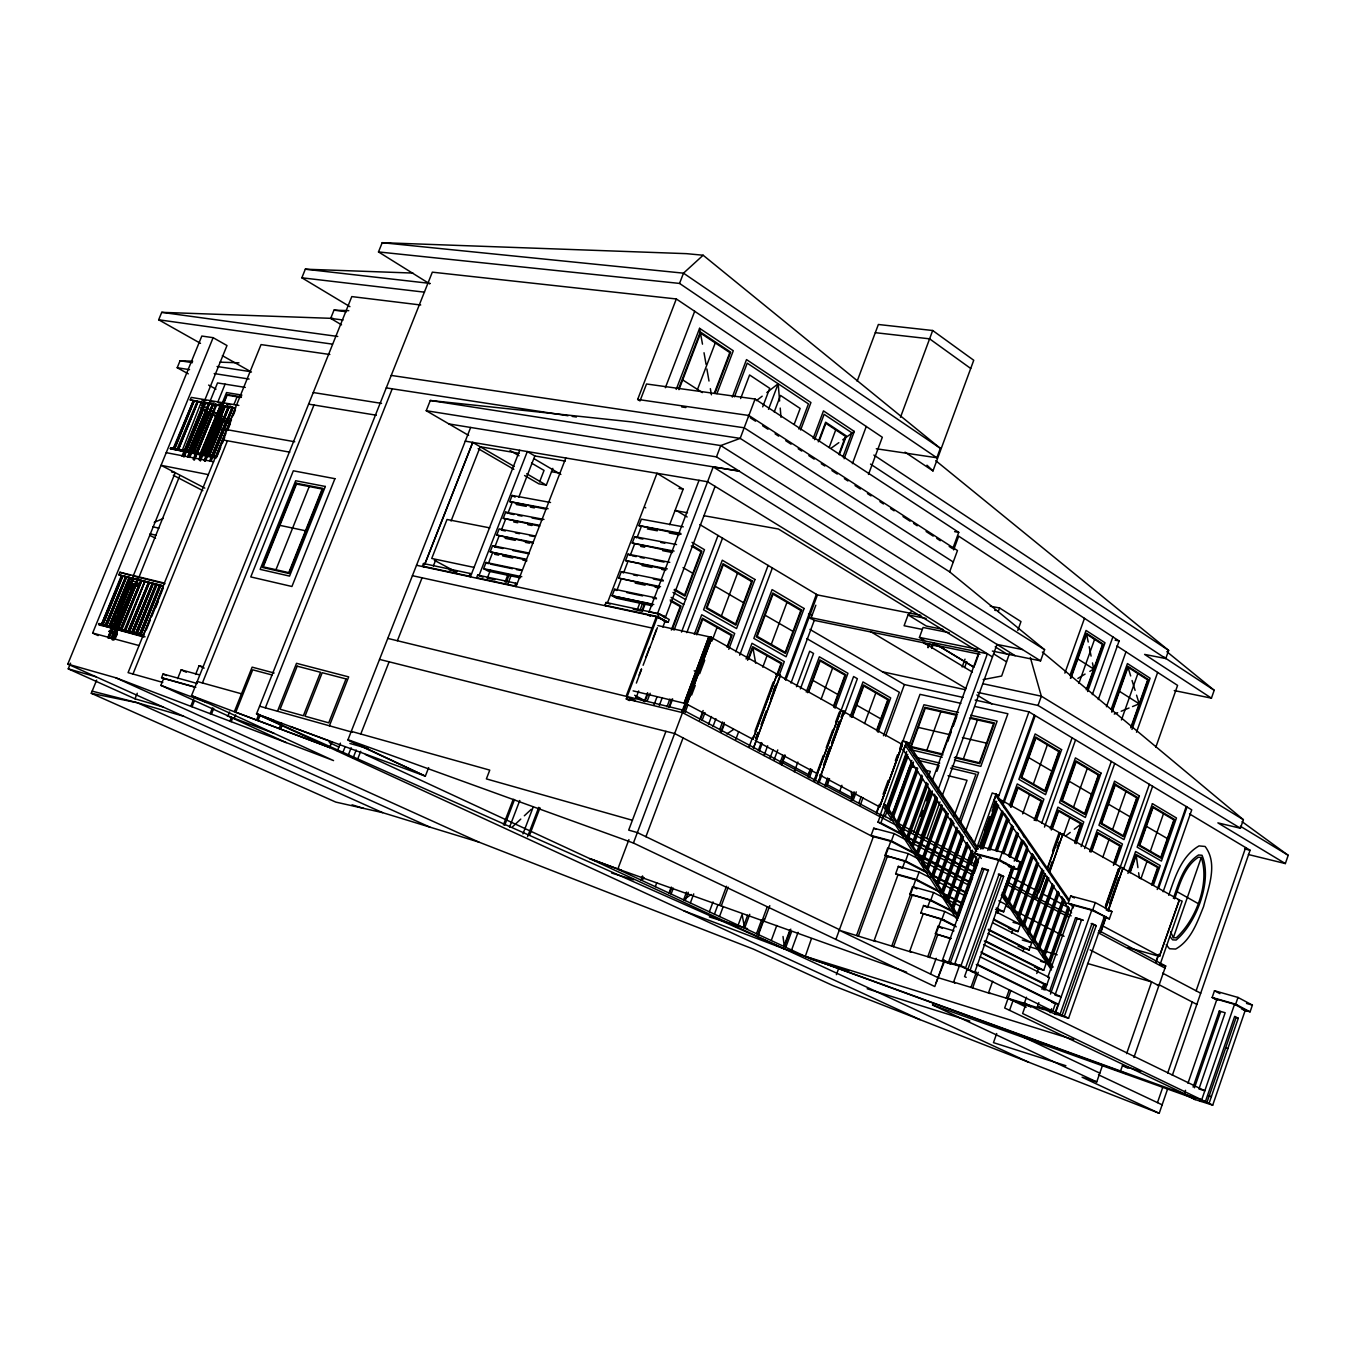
<?xml version="1.0" encoding="UTF-8"?>
<svg xmlns="http://www.w3.org/2000/svg" width="1356" height="1356" viewBox="0 0 1356 1356"><rect width="100%" height="100%" fill="white"/><g stroke="black" fill="none" stroke-linecap="round" stroke-linejoin="round"><path stroke-width="1.5" d="M1170.499 931.708L1173.381 937.64L1176.262 937.81C1195.975 919.809 1210.027 883.163 1201.263 857.467L1198.416 857.212C1184.619 866.298 1179.771 883.976 1174.618 898.842M1168.719 895.299C1174.957 877.281 1181.5 855.924 1199.043 845.907L1205.094 846.466C1218.332 863.687 1208.382 887.841 1203.569 906.622C1197.246 922.148 1191.11 940.403 1175.635 949.064L1169.516 948.742L1166.211 944.725M1173.381 898.367C1178.771 882.824 1183.924 864.28 1198.534 854.975L1202.026 855.28C1212.688 880.349 1196.501 922.961 1176.144 940.047L1172.618 939.844L1170.075 936.742M1241.435 1008.915L1245.333 1010.05L1212.722 1105.14L1195.195 1099.597L1189.907 1096.326M1237.994 997.44L1252.385 1005.118L1250.079 1011.847L1235.672 1004.203L1237.994 997.44L1214.484 990.744L1212.162 997.474L1217.603 1000.321M1248.351 854.517L1285.352 863.569L1288.2 855.297L1242.062 821.651M1209.06 1103.377L1203.196 1100.919L1205.399 1101.614L1234.672 1016.356L1238.282 1018.254L1209.06 1103.377L1212.722 1105.14M1206.857 1102.682L1236.062 1017.61L1238.282 1018.254M1157.465 1102.614L1162.923 1086.834M1167.702 1073.037L1192.263 1002.016M1196.128 990.812L1245.656 847.585M181.958 456.226L226.994 345.543L213.129 337.678L201.824 336.051L67.8 664.101L115.785 677.78L478.905 842.11L753.444 949.132L832.499 985.388L1159.21 1113.31L1167.584 1089.071M1172.347 1075.291L1250.096 850.246L1189.551 813.939M1195.195 1099.597L1184.161 1094.292L1185.534 1090.326M1187.958 1083.274L1216.908 999.27M1193.094 1087.105L1219.281 1011.051L1225.163 1012.746L1198.941 1088.936L1204.823 1090.783L1024.441 1003.05M1194.483 1087.783L1220.637 1011.762L1219.281 1011.051M1173.381 937.64L1201.263 857.467M1133.921 1057.443L1165.702 966.031L1098.953 930.623M1285.352 863.569L1217.874 822.872L1240.418 828.245L1243.367 819.685L1042.357 652.016M1157.227 889.502L1186.229 806.532M1158.719 887.977L1187.008 807.006M1159.21 1113.31L1082.088 1077.223L1096.733 1081.918L1102.598 1065.155M1163.126 891.756L1191.738 809.837L1028.967 711.849L975.184 700.086M1155.77 962.336L1158.499 954.488M1155.956 962.353L1158.685 954.505M1179.347 899.96L1159.482 956.166L1179.347 899.96L1121.853 867.789M1188.059 1095.445L1120.565 1071.02L1122.446 1065.596L1140.582 1071.274M1126.616 1053.629L1151.583 981.897L1087.546 963.489M1105.954 916.487L1100.767 932.233L1106.259 916.639M1108.005 910.639L1123.073 867.789L1108.31 910.808M1123.463 869.264L1152.617 786.294M1103.513 917.283L1109.378 918.876L1111.954 911.588L1095.309 902.587L1070.698 895.96L1068.121 903.249L1073.681 906.232M1127.921 873.4L1135.599 851.5L1160.244 865.569L1153.363 885.282M1129.819 872.196L1136.074 854.382L1158.295 867.043L1152.108 884.705M1130.09 872.806L1136.226 855.348L1157.634 867.535L1151.583 884.858M1150.346 851.246L1163.482 813.736M1140.888 878.858L1146.973 861.467M1174.262 690.56L1211.433 698.154L1214.196 690.272L1166.838 651.677M1090.953 852.229L1097.885 832.618L1120.446 845.466L1113.429 865.382M1091.783 851.314L1098.038 833.601L1119.768 845.975L1113.581 863.552M1058.205 1003.982L1054.765 1013.78L1056.341 1014.559L1037.493 1006.474L1038.832 1002.643M1043.408 989.711L1045.273 984.422M1071.172 904.079L1073.274 905.198L1047.866 977.083L1049.391 977.523L1044.934 990.168M1136.514 732.223L1157.651 672.423M1211.433 698.154L1144.6 654.406L1165.77 658.541L1168.652 650.405L935.759 460.684M1049.595 991.304L1075.528 917.826L1083.258 920.351L1075.528 917.826M1050.493 994.084L1077.105 918.656M1102.733 857.45L1109.208 839.076M1112.581 829.533L1125.988 791.497M1081.681 919.521L1055.019 995.135L1061.155 996.965L980.235 956.844M1050.256 1012.695L1051.646 1008.745M1104.225 916.927L1068.579 1018.288L1064.358 1016.22L1096.207 925.673L1092.038 923.436L1060.104 1014.135L1055.832 1012.051L1091.733 910.215L1107.31 917.775M1109.378 918.876L1092.716 909.927L1095.309 902.587M1155.821 747.224L1177.584 685.39L1116.937 645.931M1064.358 1016.22L1062.053 1015.508L1093.902 925.029L1091.122 923.555M1115.564 863.552L1122.446 843.991L1097.394 829.686L1089.631 851.636M1105.479 905.689L1118.497 868.721M1105.784 905.859L1118.785 868.891M1105.411 908.469L1120.344 866.857L1061.968 834.093M1105.682 908.554L1149.38 784.344M1109.564 903.554L1118.632 877.773M1045.188 874.213L1038.916 891.875L1045.476 874.281M1047.561 868.399L1060.121 833.059L998.474 798.548M1106.445 706.747L1125.972 651.812M1048.73 871.366L1052.205 861.569M1057.087 847.822L1059.172 841.94M1027.39 932.47L1047.307 876.4M1039.527 899.757L1047.324 877.841M1049.442 871.857L1062.884 833.991L1049.747 872.027M1047.408 878.756L1028.187 932.877L1028.984 934.098L1048.9 877.993M1028.204 933.691L1048.12 877.569M1063.494 835.449L1069.85 817.532M1073.545 807.125L1087.258 768.513M1030.696 1006.745L1006.288 998.152L1009.186 989.999M1022.848 951.522L1024.085 948.064L988.371 929.928M1010.881 990.507L1004.677 1008L1195.416 1099.004L932.555 1004.966L933.03 1003.61M1111.208 709.273L1127.429 663.559L1150.091 678.203L1131.989 729.426M996.694 1033.543L993.473 1042.645L1065.901 1065.731M1111.666 711.951L1127.853 666.305L1148.278 679.475L1131.531 726.799M1112.191 711.764L1128.006 667.22L1147.668 679.898L1130.718 727.799M1032.475 940.217L1052.459 883.875M1021.627 947.81L1029.187 949.997L1031.747 942.776L992.829 922.86M1034.018 938.708L1052.612 886.282M1033.967 939.488L1053.273 885.061M1009.542 1010.339L1012.966 1000.728M1034.136 941.878L1054.12 885.519M1074.681 841.72L1081.003 823.889L1058.578 811.125L1052.476 828.296M1038.255 946.047L1057.629 891.384M1074.698 843.127L1081.698 823.397L1058.409 810.125L1051.324 830.042M1039.052 946.437L1058.409 891.807M1058.443 892.587L1038.374 949.217L1037.56 947.997L1038.357 948.403M1076.037 843.737L1083.766 821.905L1057.9 807.142L1050.239 828.702M1039.171 949.624L1059.222 892.994M1121.446 719.951L1137.87 673.576M1031.001 1006.83L1024.238 1003.61L1026.492 997.236M1063.646 900.13L1043.493 957.048L1042.679 955.811L1062.816 898.943M1081.156 846.602L1111.31 761.428M1036.764 973.506L1038.611 968.286L1034.628 967.116M1044.171 954.251L1063.596 899.367M1044.29 957.455L1064.426 900.553M1084.63 848.534L1114.717 763.479M1036.73 968.184L1043.747 970.235L1046.323 962.963L987.999 933.42M1049.442 965.303L1047.832 963.658L1068.036 906.52M1049.324 962.099L1068.121 908.91M1049.341 962.93L1068.867 907.723M1050.137 963.336L1068.952 910.113M1041.883 989.253L1043.764 983.964L981.625 953.048M1003.084 892.35L1012.152 866.976M1014.237 861.111L1021.915 839.652M971.591 971.455L974.693 972.388L1012.152 867.467L1008.44 866.484M1003.881 892.757L1010.152 875.196M1015.729 859.585L1022 842.025M1013.627 866.196L1003.169 895.485L1002.389 894.299M1015.729 860.331L1022.695 840.805M1078.868 683.39L1094.58 639.371M992.643 981.219L988.541 992.745L990.151 993.524L970.964 987.405L976.439 972.099M997.423 913.317L998.643 909.893M1003.965 895.909L1014.424 866.62M1016.508 860.755L1023.475 841.229M972.574 988.168L978.235 972.303M1034.204 820.346L1041.052 801.142L1017.966 787.989L1011.017 807.345M1034.781 820.211L1041.764 800.633L1017.78 786.972L1010.712 806.718M1010.44 867.62L1017.508 869.501L1020.204 861.958L1002.287 852.263L977.439 845.754L974.727 853.297L980.354 856.314M995.524 909.52L1003.677 911.808L1006.22 904.672L998.83 900.825M1026.933 846.958L1007.338 901.859L1008.135 903.062L1027.729 848.11M1036.17 820.804L1043.9 799.142L1017.254 783.921L1009.406 805.803M1008.915 903.469L1027.814 850.5M1086.275 689.865L1102.462 644.473L1086.648 634.235L1071.003 678M1087.156 688.763L1103.106 644.049L1086.495 633.286L1070.409 678.288M1087.631 691.543L1105.004 642.761L1086.037 630.455L1069.884 675.644M1041.679 823.143L1072.088 737.817M1031.984 854.297L1012.322 909.452L1013.898 911.079L1033.56 855.89M1013.118 909.876L1032.764 854.721M1013.118 910.656L1032.78 855.45M1044.493 827.109L1075.562 739.901M1092.326 694.611L1112.886 636.896M1011.644 933.114L1012.864 929.674L994.185 920.097M1018.034 915.114L1037.052 861.67M1018.814 915.52L1037.137 864.077M1018.119 918.3L1037.849 862.84M1018.915 918.707L1038.645 863.264M1098.258 699.543L1119.107 640.964L958.675 536.179L953.658 549.892M1012.322 930.013L1017.932 931.606L1020.492 924.436L996.084 911.825M1022.356 924.758L1042.154 869.077M1023.848 923.182L1042.222 871.501M1023.153 925.978L1042.95 870.247M1023.933 926.385L1043.747 870.688M1035.628 898.689L1044.103 874.806M1052.595 850.924L1058.968 833.008L1063.206 834.177M1036.543 897.079L1039.306 889.299M1047.273 868.315L1060.121 833.059M973.794 864.908L976.659 856.958M980.218 847.025L996.626 801.345M974.879 862.535L976.303 858.568M998.355 797.108L1028.967 711.849M972.727 877.332L958.556 916.809L956.895 915.114L976.727 859.874M980.795 849.11L997.084 803.752M958.455 913.571L974.032 870.179M957.692 916.385L978.252 859.111M982.286 847.568L997.152 806.159M982.269 848.297L997.847 804.871M949.336 963.506L942.454 960.133L980.066 855.314M974.133 873.383L978.388 861.535M983.049 848.72L998.643 805.311M944.318 959.997L934.793 986.524L633.422 843.025L348 739.698L425.343 776.157L428.649 767.649M944.623 961.133L936.182 982.642M1002.982 802.515L1034.34 715.087M1240.418 828.245L1038.035 705.459L1041.34 696.204L1030.323 657.507M1003.881 803.023L1035.221 715.629M987.778 850.517L1001.982 810.888M948.59 961.98L982.185 868.298L988.388 869.959L954.777 963.828L956.488 964.658L942.454 960.133M989.253 849.704L1002.779 811.329M990.05 850.127L1003.542 812.447M950.319 962.811L983.88 869.196L982.185 868.298M995.507 849.924L1006.915 818.058M996.287 851.076L1007.711 819.194M997.067 851.5L1008.491 819.634M930.369 877.874L919.114 872.061L898.333 866.365L895.655 873.756L897.943 874.925L874.095 940.657L875.823 941.505L839.245 930.233L937.979 977.642L955.183 982.88L953.59 982.1L959.709 964.997M1064.867 673.135L1084.478 618.336M974.693 972.388L970.133 970.15L1003.626 876.417L999.135 874.027L965.557 967.913L960.963 965.675L998.694 860.246L976.981 854.5M1017.508 869.501L999.575 859.857L1011.932 825.126M1003.711 850.704L1012.017 827.499M1003.016 853.365L1012.712 826.279M1003.796 853.788L1013.491 826.702M967.404 968.625L964.574 976.557L966.167 977.337M1022.661 813.871L1029.56 794.599M1033.374 784.039L1047.374 744.851M998.287 874.196L1001.287 875.79L967.811 969.455L970.133 970.15M1008.576 855.687L1016.898 832.381M1009.356 856.111L1017.695 832.804M1009.356 856.856L1017.695 833.516M1010.135 857.28L1018.475 833.957M902.13 744.495L879.671 806.905L902.418 744.563L879.671 806.905L819.533 774.903M952.692 823.194L933.03 877.688L932.233 876.451L952.014 821.939M954.149 815.99L967.031 780.293L948.047 775.683M933.03 877.688L932.165 877.247L952.556 820.804M944.285 920.199L920.826 912.978L923.538 905.486L944.725 911.503L956.014 917.215M874.095 940.657L911.418 952.149L909.707 951.319L923.114 914.113M944.657 898.214L933.538 892.536L912.571 886.671L909.876 894.113L930.114 900.333L927.521 907.503L923.538 905.486M957.777 830.787L938.081 885.434L936.437 883.756L956.827 827.194M958.777 821.889L975.964 774.242L950.573 768.123M956.827 913.215L930.843 900.011L933.538 892.536M938.081 885.434L937.284 884.197L956.98 829.584M937.233 885.01L957.641 828.38M960.234 823.482L978.642 772.428L951.997 766.021M961.946 834.804L941.505 891.536L942.301 892.79L962.048 837.974M942.369 891.977L957.15 850.907M958.556 846.991L962.082 837.211M943.166 893.231L963.591 836.466M956.709 855.907L963.099 838.144M965.235 832.211L1007.898 713.748L975.184 706.527M968.031 846.093L948.268 901.045L946.607 899.35L967.082 842.466M948.166 897.825L966.506 846.839M950.471 938.674L935.369 933.792L938.081 926.25L953.963 930.86M947.42 900.621L967.184 845.635M949.149 963.116L950.878 963.963L927.792 956.726L941.25 919.317L956.234 926.86M955.556 925.86L942.013 919.046L944.725 911.503M929.521 957.573L937.657 934.928M967.947 860.467L971.506 850.534M974.371 842.601L992.219 792.955L998.762 795.379M973.201 853.805L953.404 908.91L951.743 907.215L972.252 850.161M992.355 651.066L1040.577 660.864L1044.595 649.694L949.658 571.876L740.173 438.378L632.032 421.936L430.293 400.478L426.242 410.715L468.617 435.395M953.404 908.91L952.59 907.639L966.726 868.315M968.133 864.382L971.676 854.551M952.539 908.469L973.066 851.382M930.521 974.032L936.182 958.285M971.167 863.518L974.032 855.551M976.879 847.602L996.168 793.921M996.423 794.057L994.151 800.413L1071.613 912.91M984.795 830.584L989.677 816.973M993.168 807.261L995.27 801.43M979.49 846.212L989.965 817.058M992.05 811.227L995.541 801.498M1069.511 900.384L997.965 796.769L998.508 795.226M926.606 782.412L906.486 837.855L908.096 839.517L928.233 784.039M913.469 832.703L929.301 789.039M932.182 781.09L978.981 652.067L778.412 529.01L704.018 515.721M950.302 732.681L956.624 715.273L925.25 708.222L911.266 746.597L942.573 754.021L949.607 734.63L918.266 727.392M974.761 665.271L978.337 655.457M920.605 816.397L922.741 810.515M926.301 800.701L929.86 790.887M936.979 771.259L939.115 765.36L918.809 760.479M947.759 741.495L951.234 731.901M953.319 726.155L956.794 716.578M969.252 885.4L908.232 853.602L887.672 848.042L885.01 855.382L904.876 861.348L902.316 868.416L898.333 866.365M925.928 871.518L905.571 860.975L908.232 853.602M932.487 793.446L913.046 847.076L911.418 845.415L930.86 791.802M912.978 843.873L930.979 794.243M912.198 846.636L932.369 790.989M998.253 611.556L999.542 607.963L990.236 606.2M921.063 836.889L935.471 797.074M937.64 791.107L987.388 653.778L809.108 617.319L814.261 620.37L979.93 654.338M970.218 882.095L916.368 853.009L936.572 797.26M937.471 800.888L917.995 854.67L917.215 853.449L935.25 803.684M917.148 854.229L937.42 798.243M927.063 837.686L939.996 801.938M942.149 795.972L996.999 644.422L713.205 466.939L657.474 613.709L660.186 614.793M941.64 804.549L921.351 860.636L922.978 862.314L942.573 808.125M941.793 806.939L922.199 861.094L922.978 862.314M891.807 945.963L910.452 894.401M911.13 892.536L915.707 879.841L939.996 892.299M922.131 861.874L942.437 805.735M961.76 902.774L916.419 879.502L919.114 872.061M893.519 946.793L912.164 895.265M963.353 758.953L977.456 719.951M946.691 812.058L926.351 868.315L927.996 869.993L948.319 813.702M927.911 866.806L946.827 814.447M927.148 869.552L947.488 813.244M1009.339 653.829L1001.66 676.034L983.151 679.593M1017.763 630.506L1020.983 621.59L999.542 607.963M932.165 877.247L931.386 876.01L951.048 821.55M899.655 748.834L902.537 740.935L906.537 741.885L880.112 815.244M903.401 750.207L906.469 742.952L908.706 744.207L978.473 848.907M903.859 835.737L877.993 822.109L880.654 814.837L683.424 710.222L627.167 696.56L634.981 700.662L630.574 699.577M835.889 939.437L873.366 836.652L871.094 835.466L873.756 828.194L894.113 833.584L972.777 874.976M883.231 816.397L906.706 751.512M908.503 747.054L923.928 704.747L958.506 712.476M973.235 871.569L880.892 822.872L883.553 815.583L880.654 814.837M907.876 756.716L888.604 809.634L886.993 807.99L906.266 755.106M888.604 809.634L887.841 808.447L907.113 755.58M885.027 816.837L887.18 810.905M887.756 809.176L907.74 754.292M913.469 762.038L893.435 817.041L891.841 815.397L911.859 760.411M890.35 820.075L909.893 766.394L916.029 767.886M893.435 817.041L892.672 815.854L911.978 762.835M892.587 816.6L911.91 763.53M836.398 974.676L838.567 968.726M917.639 771.31L898.299 824.499L896.689 822.855L916.741 767.716M856.585 935.42L890.79 841.313L873.366 836.652M898.299 824.499L897.536 823.295L917.588 768.174M913.961 852.687L891.451 840.906L894.113 833.584M897.452 824.058L917.52 768.869M858.314 936.25L887.282 856.551M926.843 750.292L940.861 711.731M922.588 778.649L903.215 832.008L901.587 830.347L921.69 775.056M902.367 831.55L922.47 776.208M962.167 666.983L965.014 659.152M964.641 667.508L966.777 661.626M928.199 777.259L930.335 771.378L924.199 769.886M907.249 839.076L927.385 783.582M829.584 778.819L827.431 784.7L851.89 797.701L854.077 791.768M876.586 730.308L887.773 699.764L863.755 685.95L852.432 716.748M851.229 801.04L854.127 793.141M876.891 731.003L888.502 699.306L863.552 684.95L851.653 717.307M853.348 799.82L856.246 791.904M878.061 732.342L890.689 697.899L862.975 681.932L850.178 716.714M858.89 802.871L861.06 796.938M883.468 735.732L899.367 692.289L806.752 638.557M924.555 640.507L919.436 637.405L923.063 627.472L949.251 632.71M868.484 474.447L882.315 437.259L676.322 298.964L637.659 399.444L639.998 400.918L646.524 383.985L755.089 399.054L958.743 532.366L952.743 548.756L949.183 546.451M1073.664 1039.713L805.295 956.387L811.447 938.623M860.128 805.566L863.026 797.633M885.519 736.155L904.384 684.577L809.905 629.404M949.658 571.876L957.455 550.536L748.834 415.478L637.659 399.444M927.843 647.49L929.267 643.608M928.148 647.66L929.555 643.795M932.843 644.354L931.725 648.405L933.843 642.591M876.586 812.075L879.468 804.176M883.078 794.294L888.129 780.463M895.333 760.699L897.503 754.767M876.552 813.414L879.451 805.464M901.164 745.936L919.995 694.34L960.879 703.357M826.126 757.021L829.787 747.088M837.11 727.206L839.313 721.239M823.482 765.038L830.075 747.156M831.533 743.173L839.601 721.307M841.059 717.341L843.263 711.375L902.418 744.563M876.281 448.751L936.843 457.769L940.318 448.328L703.137 255.233L686.475 253.657L382.206 242.69L378.494 251.928L429.683 283.845M844.381 711.324L818.193 782.412L844.381 711.324L840.381 710.408M905.011 452.141L932.979 470.922L973.744 360.255L932.691 330.508L878.366 324.491L857.145 381.239M819.007 782.836L821.905 774.971M844.33 714.07L857.365 678.695L853.602 676.525L840.55 711.951M824.753 785.802L827.635 777.954M826.177 786.531L829.058 778.734M771.242 940.556L776.785 925.453M839.72 791.243L841.907 785.277M864.569 723.545L875.823 692.899M783.87 946.42L789.955 929.86M790.785 929.148L784.361 946.658L783.005 936.504M1126.7 1073.766L784.632 948.98L256.538 713.866L432.327 272.166L676.322 298.964M785.802 947.319L791.548 931.674M791.599 950.014L798.074 932.318M682.017 711.391L683.187 711.154L710.917 636.981L683.78 711.391L682.017 711.391L710.917 636.981M794.277 771.767L797.87 762.055M821.126 699.171L832.618 668.067M738.139 925.165L742.105 914.452L744.614 928.182L749.749 914.3M743.122 927.487L747.648 915.266M810.43 768.75L808.295 774.547L783.022 761.123M833.533 706.137L844.974 675.152L820.16 660.897L808.583 692.153M808.006 776.903L810.905 769.038M833.703 707.256L845.72 674.695L819.956 659.88L807.786 692.713M809.447 777.683L812.346 769.801M835.059 708.239L847.958 673.271L819.346 656.796L806.261 692.085M756.512 933.708L761.614 919.877M762.191 920.555L767.106 907.198M813.854 781.209L823.295 755.563M826.211 747.665L832.754 729.918M835.652 722.036L839.296 712.171M814.939 779.429L817.126 773.513M757.987 934.403L763.055 920.656M841.076 710.137L817.329 773.734L841.076 710.137L779.124 675.474L784.31 661.609L752.004 643.286L746.105 659.016M758.479 934.623L764.174 919.165M815.176 780.802L817.346 774.903M757.445 938.267L758.902 934.335M764.072 921.233L769.801 905.672M780.124 675.254L753.461 748.088L780.497 675.474L776.107 674.356L780.497 675.474M758.292 750.512L761.241 742.596M784.785 679.322L816.397 594.301M759.343 751.105L762.275 743.241M785.683 680.288L817.431 594.928L699.865 524.586M810.803 618.743L815.837 605.234M764.021 755.563L767.665 745.766M790.972 683.068L814.261 620.37M709.358 911.791L713.036 901.91M770.14 757.716L773.073 749.817M796.497 686.712L809.685 651.219L813.549 653.456L800.396 688.899M714.442 914.164L718.002 904.588M900.486 417.258L932.691 330.508M719.426 905.283L726.494 886.248M774.09 759.801L777.751 749.953M721.256 905.944L728.223 887.18M719.528 916.52L723.172 906.655M779.92 763.174L782.819 755.343M781.751 762.987L784.683 755.055M781.581 765.038L785.192 755.292M721.477 731.816L724.341 724.155M748.648 659.202L752.919 647.761L781.005 663.643L752.902 739.291L777.124 674.254L711.917 637.761L686.899 704.188L752.902 739.291M829.126 447.548L835.737 429.886M669 893.045L671.22 887.146M669.525 893.299L671.695 887.502M671.101 894.028L673.288 888.146M838.974 453.955L845.534 436.395L825.855 423.343L819.21 441.056M839.279 454.836L846.347 435.937L825.635 422.208L818.278 441.836M735.8 739.393L738.647 731.765M762.767 667.152L767.038 655.745M771.276 644.388L786.972 602.335M842.957 456.752L851.89 432.818L824.126 414.326L814.617 439.683M844.127 458.735L854.297 431.445L823.465 410.885L813.125 438.463M686.526 892.045L683.627 899.842L691.102 894.468M685.187 900.553L688.255 892.316M852.415 463.65L866.264 426.496M690.357 902.96L693.73 893.892M749.088 746.885L752.733 737.088M754.936 731.206L773.191 682.187M776.7 676.915L781.836 663.135L752.699 646.643L747.597 660.253M755.665 738.495L757.868 732.579M773.259 691.238L775.462 685.322M755.953 738.562L758.14 732.664M761.072 724.782L766.208 710.985M770.615 699.171L775.751 685.39M798.955 429.14L808.447 403.902L747.224 363.154L734.444 396.816M645.914 836.703L683.051 737.901M800.616 429.988L810.939 402.546L746.512 359.594L732.274 397.088M699.51 720.172L703.137 710.527M726.969 647.049L731.291 635.523L702.679 619.336L696.831 634.845M700.527 719.222L702.73 713.341M727.731 646.761L732.155 635.015L702.442 618.2L696.476 634.015M640.93 879.993L642.405 876.078M642.913 876.383L641.473 880.247L644.337 877.959M702.035 720.511L705.001 712.595M728.765 649.304L734.698 633.472L701.713 614.76L694.306 634.354M708.51 724.392L711.459 716.527M735.732 651.778L768.123 565.418M712.951 726.596L715.917 718.663M739.698 655.219L772.378 567.978M655.304 886.671L656.745 882.824M719.612 729.816L722.545 721.951M720.663 732.223L724.307 722.511M768.513 409.326L778.175 383.748L766.818 392.579M659.287 705.527L662.27 697.645M686.814 632.659L722.528 538.146M774.225 411.97L780.48 395.427L800.159 408.461L794.226 424.191M666.949 706.883L669.898 699.035M668.864 707.171L671.847 699.255M669.711 706.713L672.644 698.933M665.932 731.342L628.692 830.109L637.354 832.584L839.466 929.657M628.913 839.618L617.76 869.23L812.6 959.777L848.754 971.015M684.136 703.205L708.9 636.659L684.136 703.205L633.116 690.865M683.339 709.68L711.51 637.235M633.422 843.025L683.424 710.222M685.051 712.51L687.967 704.764M691.611 695.069L695.255 685.39M704.713 660.253L699.645 673.763L694.204 670.796M711.985 640.964L717.053 627.472M721.409 615.929L737.495 573.198M426.242 410.715L716.476 456.887L720.765 445.565L740.173 438.378L748.834 415.478M656.338 616.709L626.116 696.306L387.782 638.405M629.404 700.577L626.269 698.933L657.406 616.946L665.101 621.234L662.898 627.048M658.948 613.76L606.03 602.471L604.962 605.251L657.88 616.607L658.948 613.76L669.22 619.506L668.152 622.336L664.084 621.455M740.647 398.545L749.597 374.985L769.716 388.308L762.699 406.868M639.117 675.034L641.371 669.101M645.88 657.219L649.626 647.337M652.626 639.422L656.389 629.523M636.371 683.085L641.625 669.237M643.117 665.271L657.389 627.692M715.087 486.363L665.169 617.997L661.542 615.319L664.372 615.929M635.727 698.713L638.659 690.967M748.444 416.597L755.089 399.054M647.609 692.679L644.642 700.527L634.642 695.255M671.339 630.032L680.204 606.624L670.373 601.047M647.863 693.865L644.897 701.662L635.693 696.815M672.22 629.506L681.085 606.098L670.22 599.945M647.168 701.154L650.151 693.272M674.017 630.184L704.493 549.705L692.018 542.332M589.69 858.585L621.506 870.366L590.114 858.704M713.205 466.939L739.173 471.074L716.476 456.887M653.914 705.052L656.897 697.17M681.509 632.082L718.036 535.467M714.358 393.104L729.799 352.577L700.594 333.169L678.966 389.664M714.951 393.359L730.664 352.136L700.34 331.949L678.729 388.426M716.934 393.647L733.274 350.763L699.594 328.322L676.203 389.392M637.32 609.539L639.574 603.623M669.644 524.687L683.17 489.16L656.999 473.278L607.319 603.183L606.03 602.471L610.098 604.081M639.846 610.573L642.829 602.759M642.049 610.336L645.032 602.454M642.303 611.505L645.287 603.623M648.948 612.081L699.035 480.312M665.372 387.714L694.696 311.287M503.415 824.889L513.246 799.26M504.686 825.245L514.534 799.532M509.568 827.126L519.772 800.498M652.304 605.776L616.607 598.233L612.115 595.742L614.59 589.25L656.27 597.945M658.813 587.131L618.845 578.148L621.319 571.69L663.033 580.114M665.559 569.367L625.557 560.604L628.014 554.146L669.796 562.333M672.305 551.638L632.252 543.078L634.71 536.637L676.542 544.57M681.034 534.315L638.93 525.603L641.388 519.162L683.288 526.84M522.958 833.872L533.349 806.684M621.082 579.419L616.844 590.504L614.59 589.25M627.777 561.876L623.557 572.944L621.319 571.69M634.472 544.366L630.252 555.418L628.014 554.146M641.151 526.891L636.93 537.925L634.71 536.637M697.493 389.443L715.273 342.915M527.569 836.686L538.773 807.329M529.569 835.16L539.993 807.854M378.494 251.928L679.542 283.421L683.492 273.166L703.137 255.233M515.772 583.216L477.651 575.08L476.6 577.741L514.721 585.911L515.772 583.216L517.128 583.741M565.825 458.006L516.009 586.606L514.721 585.911M478.99 575.605L527.315 451.548L534.84 455.972L565.249 461.108M520.246 577.876L488.126 571.096L483.634 568.673L486.058 562.469L522.213 570.012M526.603 560.079L490.194 551.858L492.601 545.671L528.806 552.994M533.179 543.112L496.72 535.078L499.127 528.908L535.383 536.01M539.739 526.162L503.245 518.331L505.635 512.161L543.976 519.433M546.298 509.246L509.754 501.601L512.144 495.449L550.536 502.483M492.414 553.095L488.296 563.689L486.058 562.469M492.601 545.671L494.821 546.909L498.957 536.315M505.466 519.568L501.347 530.145L505.381 530.942M511.975 502.856L507.856 513.415L505.635 512.161M487.448 577.792L490.516 569.927M518.789 497.245L534.84 455.972M539.586 481.905L544.044 470.413L531.518 463.091M505.059 582.046L508.025 574.419M506.263 582.3L509.229 574.673M508.093 583.3L511.059 575.656M524.569 475.532L538.841 483.821L546.315 485.143L552.824 468.362M470.142 573.486L423.479 563.537L422.462 566.147L469.108 576.13L470.142 573.486L471.498 574.012M519.721 450.277L470.396 576.825L469.108 576.13M337.373 750.902L340.424 743.156M342.644 753.055L344.933 747.207M470.651 427.462L347.848 740.071L425.343 776.157L290.489 726.545M348.102 755.563L351.17 747.766M360.781 734.02L389.121 661.796M397.393 640.727L422.072 577.792M353.136 757.851L356.204 750.004M357.645 759.14L360.713 751.292M433.378 565.961L435.683 560.096M451.056 521.026L480.244 446.768L519.077 453.328M329.423 725.782L348.678 676.898L296.523 663.321L277.505 711.239M420.699 304.998L351.797 296.591L191.535 695.628L329.644 747.546L331.847 741.935M514.178 466.481L472.736 442.412L424.835 564.045L423.479 563.537M424.513 564.876L472.736 442.412M279.15 728.562L281.472 722.714M280.624 729.104L282.082 725.443M231.164 721.663L232.605 718.07M234.232 718.324L235.622 714.866M256.555 720.053L258.86 714.256M257.996 720.595L260.318 714.782M265.352 707.832L392.223 388.816M210.163 713.663L212.485 707.866M211.434 714.154L213.756 708.324M275.963 569.723L309.236 486.533M286.252 742.613L227.113 715.612L228.028 715.883L229.588 711.985M229.842 721.273L231.418 717.324M234.351 711.714L252.131 667.152L274.132 673M177.636 678.61L181.162 669.847L199.349 674.83M341.559 324.847L330.678 318.389L334 310.151L348.78 310.66M195.569 674.457L199.078 665.728L203.129 666.83M190.755 706.29L193.637 699.103M191.993 706.764L194.383 700.832M202.417 682.966L313.965 405.02M349.933 306.676L301.846 277.794L305.32 269.2L412.919 273.065M70.563 663.169L68.241 668.847L134.99 698.815L137.244 693.238M165.313 679.373L161.584 677.678L163.076 673.983L197.349 683.526M228.028 715.883L160.889 685.356L163.669 678.458L195.298 687.306M111.565 638.523L132.973 585.911L110.938 638.456M112.497 636.879L114.853 631.099M116.43 627.235L120.345 617.59M121.921 613.726L124.277 607.946M125.837 604.081L129.769 594.437M111.989 639.642L137.126 579.47L116.582 628.353L117.362 628.709L137.888 579.86L112.684 639.947M188.569 451.379L208.773 403.342L188.569 451.379L189.942 451.904L209.519 403.749L189.332 451.785M135.888 585.419L116.311 633.574L114.955 633.049L134.532 584.911M478.905 842.11L382.612 812.651L335.779 802.091L91.276 693.306L96.666 680.068M179.687 475.956L116.311 633.574M187.467 456.803L205.654 412.088M207.231 408.207L217.519 382.934L245.283 387.409M113.853 640.134L116.158 634.489L109.039 631.184M188.416 456.921L206.892 411.495L208.248 411.987L189.772 457.43M115.294 638.574L117.226 633.845L109.768 630.387M189.026 457.04L207.502 411.597M189.162 457.328L207.638 411.885M134.719 585.131L137.244 585.928L138.278 583.402L131.464 580.114M120.379 629.354L140.939 580.402L120.379 629.354L121.752 629.879L141.719 580.792L121.159 629.726M193.044 452.226L212.655 404.003L192.433 452.107L193.806 452.633L213.401 404.41L193.806 452.633M193.145 459.413L211.587 414.038L212.926 414.546L194.484 459.921M124.176 630.37L144.77 581.334L124.955 630.726L124.176 630.37L125.566 630.896L144.939 581.571M216.689 404.969L197.078 453.243L196.315 452.853L215.943 404.546L194.993 458.243M193.739 459.531L212.197 414.139M193.891 459.82L212.333 414.444M217.96 401.698L225.096 384.155M127.989 631.371L148.601 582.283L127.989 631.371L129.379 631.896L149.38 582.656L129.379 631.896M200.196 453.582L220.469 405.325L200.824 453.701M200.959 453.989L221.214 405.732M199.383 458.125L213.96 422.241M199.518 459.108L201.112 455.192M201.586 454.107L226.537 392.562L241.927 395.088M199.23 460.125L216.858 416.682M200.129 458.514L216.994 416.987M199.959 460.531L226.977 394.511L241.504 396.901M200.4 460.955L227.113 395.155L241.08 397.461M131.82 632.388L152.448 583.216L131.82 632.388L133.21 632.913L153.228 583.589L133.21 632.913M204.112 454.328L224.384 405.986L204.112 454.328L205.485 454.836L225.147 406.393L205.485 454.836M204.095 460.616L220.926 419.123L222.265 419.631L205.434 461.125M204.688 460.735L221.52 419.224M204.824 461.006L213.248 440.259M214.773 436.496L221.655 419.512M137.058 633.93L135.668 633.405L155.703 584.012L157.093 584.538L137.058 633.93L156.482 584.385M156.313 584.148L135.668 633.405M208.638 455.175L228.316 406.647L208.01 455.057L209.4 455.582L229.079 407.071L209.4 455.582M209.655 460.887L225.571 421.648L226.91 422.157M140.905 634.964L139.515 634.422L159.567 584.945L160.974 585.47L140.905 634.964L160.347 585.334M213.333 456.328L233.029 407.732L213.333 456.328L211.943 455.802L232.266 407.325L210.4 461.277M210.265 461.006L226.181 421.75M160.194 585.097L139.515 634.422M210.994 461.396L232.351 408.444M233.927 404.563L237.08 396.8M215.875 456.548L235.605 407.885L190.196 399.901L191.23 397.393L238.859 405.41M146.295 629.896L150.16 620.37M151.703 616.556L163.296 587.945M216.502 456.667L225.977 433.31M227.554 429.411L231.486 419.682M233.079 415.784L235.436 409.936M155.872 607.302L158.194 601.589M216.774 457.023L220.706 447.294M222.282 443.395L224.655 437.564M227.808 429.784L230.181 423.936M132.973 674.017L227.435 440.785M98.107 635.591L92.649 633.049L213.129 337.678M143.533 636.93L98.615 624.506L99.005 623.54L143.465 635.32L163.466 585.894L118.87 574.842L119.904 572.283L164.618 583.131M215.977 458.175L170.314 448.683L170.703 447.734L216.011 456.311M101.09 625.658L101.48 624.692L143.939 635.947M102.887 624.879L122.752 576.164L102.887 624.879L101.514 624.353L121.379 575.639L123.515 576.537M173.822 448.582L193.332 400.715L173.212 448.48L174.568 448.989L194.078 401.139L174.568 448.989M121.972 575.792L101.514 624.353M105.26 625.353L125.735 576.707L105.26 625.353L106.649 625.879L126.515 577.08L106.649 625.879M178.399 449.717L197.925 401.783L178.399 449.717L177.043 449.192L197.162 401.376M110.395 626.879L130.295 577.995L110.395 626.879L109.022 626.353L128.922 577.486L131.074 578.368M129.515 577.622L109.022 626.353M182.229 450.429L180.873 449.921L182.229 450.429L201.163 402.325M107.87 637.49L110.26 631.642M113.023 625.15L110.853 631.133M114.582 621.285L116.158 617.438M117.735 613.573L129.498 584.639M108.022 637.862L175.246 472.702L171.517 471.956M108.361 637.879L111.463 630.252M133.498 578.775L114.175 627.879L112.802 627.353L132.719 578.402L109.141 638.235M204.892 402.681L185.467 451.056L184.704 450.65L204.281 402.579L206.4 403.512M109.429 635.896L131.057 583.08L137.244 585.928M182.907 456.328L194.484 427.886M196.027 424.089L202.197 408.936L203.536 409.444L184.263 456.836M183.518 456.43L202.807 409.037M183.653 456.718L202.942 409.326M186.077 451.158L205.637 403.088L204.281 402.579M188.298 373.849L177.212 367.73L180.06 360.747L192.688 361.204M200.518 343.356L158.669 319.779L161.737 312.338L333.118 318.406M910.944 611.929L908.079 614.895L904.096 625.743L922.165 629.37M904.655 747.936L902.977 749.58L978.269 861.908M999.609 799.921L998.491 799.803M1004.525 807.735L1005.305 808.176M1013.305 821.261L1014.424 821.38M1015.203 822.516L1014.085 821.702M1019.424 829.313L1019.865 830.058L1019.068 828.923M1065.324 895.113L1066.155 896.299M512.534 826.787L520.789 819.092M524.331 815.787L531.298 809.278M756.445 400.63L762.174 396.189M1065.579 836.042L1070.223 832.431M1074.291 829.262L1080.596 824.363M831.313 448.073L838.839 442.649M842.703 439.836L854.297 431.445M726.884 733.935L733.511 729.494M1077.867 678.441L1085.088 674.068M1089.834 671.373L1093.716 669.033L1092.461 662.915M130.193 586.623L134.481 584.317M130.379 588.606L135.939 585.606M154.245 522.382L163.279 518.45M1114.259 714.087L1117.649 712.697M1121.192 711.239L1129.04 708.001M1132.531 706.561L1139.21 703.815L1136.565 695.187M1177.822 899.57L1182.161 901.113L1160.295 963.93M220.028 362.154L238.961 362.815M382.206 242.69L683.492 273.166L940.318 448.328M875.315 332.678L929.589 338.831L970.71 368.476M305.32 269.2L430.14 283.421M301.846 277.794L424.479 292.167M334 310.151L346.39 311.727M330.678 318.389L343.051 320.016M161.737 312.338L337.746 336.458M158.669 319.779L332.457 344.136M329.847 354.492L261.047 344.594L128.074 672.644L162.754 682.407M681.712 406.953L685.882 407.546M391.24 375.426L744.173 427.801L953.268 562.011M386.274 387.901L568.028 415.75M572.215 416.394L576.402 417.021M180.06 360.747L192.399 362.662M217.079 366.493L249.979 371.578M430.293 400.478L720.765 445.565L1044.595 649.694M177.212 367.73L189.535 369.663M214.197 373.561L249.131 379.07M313.27 392.545L381.545 403.393M448.938 423.936L739.173 471.074M308.609 404.139L376.358 415.224M465.278 441.158L707.578 481.753L992.473 656.914M201.773 400.02L205.909 400.732M210.044 401.427L214.197 402.122M218.333 402.817L222.486 403.529M226.621 404.224L230.757 404.919M201.027 402.02L202.536 402.851L190.196 399.901M205.79 403.393L233.774 408.156L231.52 406.902M954.607 531.654L958.743 532.366M679.017 488.448L683.17 489.16M203.4 409.139L201.603 408.834L229.605 424.072M202.332 409.224L204.146 409.546M206.298 411.377L208.095 411.699M207.044 411.783L208.841 412.105M551.519 471.719L559.706 473.125M210.994 413.936L212.79 414.241M211.722 414.343L213.536 414.648M215.655 416.478L217.469 416.784M216.401 416.885L218.197 417.19M220.316 419.021L222.13 419.326M221.062 419.411L222.859 419.733M224.977 421.546L226.774 421.869M225.706 421.936L227.52 422.258M226.588 429.615L294.761 441.768M213.79 428.004L227.706 430.496M675.102 510.551L687.492 512.771M222.418 439.869L289.794 452.175M509.754 501.601L548.112 508.72M638.93 525.603L680.797 533.366M516.195 504.5L526.298 506.381M530.332 507.127L534.383 507.89M647.354 528.925L657.321 530.789M669.288 533.01L679.254 534.874M196.315 452.853L197.688 453.362M175.161 449.395L206.061 455.26M210.18 456.04L214.299 456.819M170.314 448.683L215.621 457.277M509.873 513.805L513.924 514.568M517.958 515.331L521.992 516.094M532.077 518.009L542.163 519.924M638.93 538.298L642.913 539.061M660.847 542.468L664.83 543.231M994.728 610.251L995.965 610.488M166.229 452.667L213.57 461.735M503.245 518.331L539.535 525.297M632.252 543.078L674.068 551.112M513.738 521.992L517.772 522.755M527.857 524.704L531.891 525.484M640.676 546.417L644.659 547.18M662.576 550.638L672.525 552.553M1115.124 640.185L1119.107 640.964M489.753 527.874L447.022 519.484L431.733 558.469L474.312 567.452M515.45 532.908L519.484 533.705M529.552 535.671L533.586 536.467M632.235 555.807L636.218 556.587M640.202 557.367L644.168 558.147M654.117 560.113L664.067 562.062M208.349 474.617L161.059 465.311L204.824 488.109M817.431 594.928L920.877 615.302M926.148 618.472L908.079 614.895L926.334 626.048L942.928 629.37M496.72 535.078L532.959 542.264M625.557 560.604L667.305 568.876M505.195 538.349L515.263 540.349M525.331 542.349L529.365 543.146M641.947 565.52L651.88 567.486M661.83 569.469L665.796 570.266M1040.577 660.864L1022.475 649.558L996.999 644.422L1015.152 655.694M494.821 546.909L502.873 548.536M512.941 550.57L529.026 553.824M633.489 574.961L637.456 575.758M653.355 578.978L663.287 580.995M808.515 614.031L812.278 614.793M919.436 637.405L977.812 649.304M490.194 551.858L526.382 559.265M618.845 578.148L660.542 586.673M494.652 554.316L498.669 555.129M502.703 555.96L512.754 558.028M522.806 560.079L526.823 560.909M635.235 583.114L645.151 585.148M655.084 587.182L659.067 587.995M91.276 693.306L137.38 702.747L183.653 716.273M923.961 643.371L942.556 647.185M490.296 564.113L512.399 568.723M516.416 569.554L520.433 570.401M626.76 592.572L642.642 595.894M652.558 597.962L656.524 598.793M279.895 525.365L305.507 530.755M483.634 568.673L521.789 576.707M612.115 595.742L653.761 604.505M612.437 595.911L652.1 604.268M614.37 596.979L652.05 604.929M649.015 611.895L660.304 614.302M449.158 569.944L457.277 571.69M487.058 578.046L495.076 579.758M633.252 609.285L641.185 610.98M982.931 683.729L1041.34 696.204L1243.367 819.685M416.512 565.266L659.169 617.319M666.864 621.607L657.88 617.573M882.451 671.779L965.54 689.763M977.642 692.374L1038.035 705.459M657.88 625.574L709.154 636.795M711.917 637.761L686.899 704.188M412.427 575.69L652.033 628.048M904.384 684.577L963.048 697.425M152.923 526.823L158.838 528.145M970.693 715.205L997.135 721.121L980.829 766.377L954.455 760.089M957.489 714.663L924.911 707.34L910.401 747.19L942.895 754.902M970.947 717.68L994.457 722.951L979.778 763.665L954.37 757.631M150.058 533.874L155.974 535.196M969.472 718.155L993.558 723.562L979.422 762.767L955.387 757.055M962.438 737.596L986.507 743.139M909.825 749.461L942.284 757.19M915.673 757.309L939.742 763.089M130.362 575.385L119.904 572.283M134.43 576.368L164.923 583.775M1244.622 848.907L1250.096 850.246M626.269 698.933L682.509 712.646L974.964 866.738M136.515 582.978L138.278 583.402M133.956 584.758L135.125 585.046M379.544 659.406L674.644 733.528L873.264 836.957M1123.361 867.942L1119.463 866.942M92.157 691.153L136.617 702.527M877.993 822.109L880.892 822.872M1016.373 860.941L1020.204 861.958M974.727 853.297L999.575 859.857M1003.203 862.67L1006.322 863.484M1007.678 865.077L1010.813 865.908M98.615 624.506L145.092 636.828M272.302 675.051L252.708 669.813L235.774 712.239L329.644 747.546M117.226 633.845L109.768 630.76M871.094 835.466L891.451 840.906M116.158 634.489L108.955 631.506M114.972 634.303L116.836 634.811M983.88 869.196L988.541 870.45M1001.287 875.79L1003.626 876.417M92.649 633.049L139.058 645.558M1106.276 910.062L1111.954 911.588M1068.121 903.249L1092.716 909.927M1073.274 905.198L1094.817 911.062M885.01 855.382L905.571 860.975M1093.902 925.029L1096.207 925.673M895.655 873.756L916.419 879.502M897.943 874.925L918.69 880.671M197.213 681.509L241.504 693.797M1128.107 947.573L1158.804 956.2M161.584 677.678L195.84 687.255M351.272 731.359L489.77 770.123L486.38 778.903L632.405 820.278M259.589 706.222L352.204 732.172M1013 922.317L1020.492 924.436M1159.6 964.319L1165.702 966.031M909.876 894.113L930.843 900.011M1008.949 928.572L1012.864 929.674M349.882 743.444L368.188 748.648M1246.52 1003.44L1252.385 1005.118M1022.288 940.064L1031.747 942.776M920.826 912.978L942.013 919.046M68.241 668.847L95.954 676.78M1212.162 997.474L1235.672 1004.203M1213.993 998.423L1237.486 1005.169M1028.95 946.658L1057.222 954.777M1157.465 985.287L1158.872 985.693L1090.122 949.895M1243.215 1009.864L1250.079 1011.847M1018.153 946.352L1024.085 948.064M1040.594 961.302L1046.323 962.963M134.99 698.815L162.889 706.934M935.369 933.792L951.251 938.437M1043.764 983.964L1046.798 984.88L980.93 952.065M954.777 963.828L960.963 965.675M909.707 951.319L927.792 956.726M947.624 962.658L965.557 967.913M1225.655 1047.934L1227.858 1048.595M1051.663 1002.287L1058.544 1004.355L977.523 964.455M611.624 873.061L633.76 879.773M1037.493 1006.474L1055.832 1012.051M1008.101 998.355L1026.034 1003.813L1022.61 1013.508L1205.399 1101.614M1060.104 1014.135L1057.799 1013.441L1062.053 1015.508M953.59 982.1L970.964 987.405M988.541 992.745L1006.288 998.152M1024.238 1003.61L1043.883 1009.593M1054.765 1013.78L1068.579 1018.288M352.068 804.82L363.696 808.396M709.341 916.927L747.563 928.674M1209.196 1095.885L1211.4 1096.58M867.162 988.761L969.811 1021.051M1184.161 1094.292L1201.704 1099.835L1234.536 1004.321L1247.13 1011M617.844 868.993L906.622 972.167M805.006 956.251L1120.565 1071.02M919.944 1019.627L256.538 713.866L273.895 720.341M256.555 713.849L329.678 741.19M160.889 685.356L206.773 702.594M227.113 715.612L274.183 733.443M115.785 677.78L333.559 760.597L191.535 695.628M683.78 910.774L784.615 949.014M477.651 575.08L483.041 577.181M137.38 702.747L382.612 812.651M67.8 664.101L429.937 827.143M163.076 673.983L166.534 675.576M329.339 742.613L338.898 747.037M365.391 754.529L1028.712 1062.257M181.162 669.847L186.297 672.22M199.078 665.728L204.18 668.101M99.005 623.54L101.48 624.692M932.555 1004.966L1096.733 1081.918M1019.763 1035.289L1099.801 1073.138M1098.462 1074.783L1162.143 1104.835M1199.653 1100.784L1201.026 1101.445M1122.446 1065.596L1128.006 1068.257M132.719 578.402L134.871 579.3M128.922 577.486L130.481 578.232M125.142 576.554L127.294 577.453M121.379 575.639L122.921 576.385M118.87 574.842L161.737 585.86L159.415 584.724M130.074 582.894L135.481 585.504M158.788 584.572L161.127 585.707M154.923 583.622L157.872 584.911M151.669 582.843L154.008 583.961M1006.491 997.592L1026.221 1007.152M151.058 582.69L153.398 583.826M147.211 581.758L150.16 583.029M143.99 580.961L146.312 582.097M143.38 580.809L145.719 581.944M139.549 579.876L142.482 581.165M136.346 579.097L138.668 580.232M135.736 578.961L138.075 580.08M963.031 967.269L1052.764 1011.118L1055.477 1003.44L976.303 964.472M938.081 926.25L942.386 928.402M149.821 535.383L155.516 538.213M983.608 944.539L1049.391 977.523M985.575 940.962L1043.747 970.235M984.32 940.979L1040.73 969.354M911.368 894.536L913.656 895.689M988.355 929.25L1029.187 949.997M930.114 900.333L954.539 912.741M956.895 915.114L957.743 915.537M912.571 886.671L916.876 888.875M951.743 907.215L952.59 907.639M943.742 894.214L962.421 903.808M948.369 900.113L961.336 906.757M946.607 899.35L948.268 901.045M993.592 919.114L1017.932 931.606M934.131 879.824L964.167 895.333M886.163 855.687L888.434 856.873M936.437 883.756L937.284 884.197M929.623 873.433L966.659 892.621M996.27 907.961L1003.677 911.808M904.876 861.348L927.385 872.993M933.013 875.908L966.76 893.384M931.386 876.01L932.233 876.451M1158.668 984.507L1196.84 1004.406M1006.305 906.249L1010.034 908.181M1015.627 911.096L1064.053 936.318M173.314 475.278L202.858 490.635M916.368 853.009L917.215 853.449M890.79 841.313L969.082 882.231M911.418 845.415L913.046 847.076M629.252 697.933L633.93 700.408M873.756 828.194L876.027 829.38M170.703 447.734L173.093 449.005M907.554 837.686L972.201 871.772M906.486 837.855L908.096 839.517M1162.617 973.15L1200.704 993.219M1007.305 884.604L1068.528 917.012M1098.207 932.725L1164.99 968.082M901.587 830.347L903.215 832.008M1214.484 990.744L1219.892 993.626M883.553 815.583L892.773 820.482M898.299 823.414L975.761 864.535M1008.084 882.434L1071.138 915.876M755.207 740.529L817.6 773.801M1009.695 876.298L1039.188 891.943M1042.628 893.858L1068.731 907.706M1101.631 925.317L1159.753 956.234M422.462 566.147L423.733 566.825M434.31 560.248L456.175 571.978M883.824 804.159L886.434 805.549L958.217 915.52M977.439 845.754L982.812 848.653M1070.698 895.96L1074.41 897.96M476.6 577.741L477.888 578.436M996.44 859.043L1014.39 868.671M200.756 407.698L230.113 423.682M216.265 416.58L217.604 417.089M208.01 402.918L210.265 404.156M207.4 402.817L209.655 404.054M196.569 401.274L198.671 402.19M201.197 404.902L230.401 420.818M192.722 400.613L194.84 401.546M210.655 410.732L221.825 416.8M225.537 418.834L229.266 420.869M227.571 406.241L229.825 407.478M226.944 406.139L229.215 407.376M223.638 405.58L225.893 406.817M223.011 405.461L225.282 406.715M219.706 404.902L221.977 406.156M219.096 404.8L221.35 406.037M215.79 404.241L218.062 405.478M215.18 404.139L217.452 405.376M211.892 403.579L214.163 404.817M211.282 403.478L213.553 404.715M1028.34 843.025L1029.916 844.619M230.893 406.8L233.164 408.037M208.604 385.07L215.994 389.138M1023.305 835.737L1024.882 837.33L1024.102 836.889M604.962 605.251L606.251 605.962M657.88 616.607L668.152 622.336M647.88 614.895L650.439 616.319M908.486 744.8L906.249 743.546L977.405 849.432M997.965 796.769L995.88 795.599L1068.613 900.977M1176.839 891.553L1197.755 903.35M222.367 355.662L251.47 372.053M906.537 741.885L909.588 743.596L902.537 740.935M812.939 680.407L837.839 694.509M856.67 705.188L880.79 718.833M671.118 597.42L683.729 604.556M512.144 495.449L515.094 497.127M674.813 589.335L684.627 594.945L701.001 551.706L691.255 545.96M674.017 589.911L684.865 596.098L701.866 551.197L692.899 545.909M673.017 592.403L685.611 599.555M478.143 448.616L513.856 469.329M683.051 567.622L692.814 573.3M715.154 586.25L743.613 602.742M765.106 615.217L793.023 631.404M526.67 473.736L546.315 485.143M1028.814 757.665L1051.832 771.106M1069.206 781.259L1091.512 794.277M1108.445 804.159L1130.04 816.787M1146.413 826.329L1167.347 838.567M510.025 450.514L518.992 455.752M534.23 458.803L560.875 474.447M644.795 507.28L645.744 507.856M870.366 631.455L965.981 688.492M976.845 694.967L991.863 703.934M676.237 510.449L687.153 516.975M922.86 642.185L972.337 672.067M936.657 644.558L974.049 667.237L936.199 644.473M1240.333 826.211L1288.2 855.297M993.88 654.016L1006.474 661.779M995.202 646.829L1006.762 653.982M739.139 471.159L1022.475 649.558M1119.446 691.323L1139.582 704.052M1077.817 658.948L1093.716 669.033M682.695 379.9L702.374 392.596M750.224 417.75L755.546 421.191M762.648 425.801L767.988 429.242M775.09 433.835L778.649 436.14M785.751 440.734L791.073 444.175M798.192 448.768L801.735 451.073M808.837 455.667L814.176 459.125M821.278 463.718L824.838 466.006M831.94 470.617L837.262 474.058M844.381 478.651L847.924 480.956M855.026 485.55L860.365 488.991M867.467 493.584L871.027 495.889M879.908 501.635L883.451 503.94M890.57 508.534L894.113 510.822M902.994 516.568L910.096 521.179M913.656 523.467L917.215 525.772M926.097 531.518L933.199 536.112M936.759 538.4L940.301 540.705M1163.262 656.728L1214.196 690.272M870.518 464.108L1165.77 658.541M873.874 455.057L1168.652 650.405M679.542 283.421L936.843 457.769M926.979 465.193L932.979 470.922M1004.186 807.362L1004.966 808.481M1039.238 858.145L1040.052 859.297M1059.799 887.909L1060.612 889.095M1071.003 904.435L1073.393 907.893M1004.576 813.685L1009.339 820.617M1023.644 841.364L1027.221 846.568M1031.984 853.483L1036.764 860.399M1061.782 896.723L1066.562 903.655M905.486 745.647L976.642 851.534M978.981 855.009L981.303 858.484M1004.169 894.129L1053.154 967.082M1002.05 893.028L1052.205 967.743M1003.389 896.248L1005.728 899.723M1011.559 908.401L1013.881 911.876M1019.712 920.571L1022.051 924.046M1045.357 958.794L1050.069 965.811M934.318 794.226L936.64 797.701M943.623 808.108L945.963 811.583M950.607 818.532L954.099 823.736M958.76 830.686L962.252 835.889M966.913 842.822L970.404 848.042M974.489 855.161L976.812 858.636M1001.321 895.18L1051.493 970.015M958.336 918.029L884.18 804.345L883.383 806.498L957.522 920.283M886.773 809.464L889.061 812.956M900.469 830.448L903.893 835.703M922.148 863.687L924.436 867.196M943.827 896.943L947.251 902.181M927.199 868.755L927.996 869.993M1128.006 667.22L1130.667 675.949M1132.074 680.526L1135.091 690.374M1086.648 634.235L1088.224 642.032M1089.19 646.727L1091.088 656.118M699.594 328.322L702.493 344.153M752.919 647.761L755.682 663.186M704.018 352.746L706.069 364.374M706.883 369.018L709.002 381.036M710.341 388.647L711.425 394.799M1136.226 855.348L1137.921 867.62M1138.633 872.739L1139.379 878.213M851.246 791.463L851.89 797.701M778.175 383.748L779.632 401.02M780.225 408.054L780.988 417.275M1152.414 803.667L1137.142 847.144L1161.414 861.06L1176.466 817.99L1152.414 803.667M1152.854 806.566L1139.125 845.669L1160.956 858.212L1174.533 819.431L1152.854 806.566M1153.007 807.532L1139.786 845.178L1160.804 857.263L1173.872 819.905L1153.007 807.532M1115.022 784.107L1101.004 823.77L1123.531 836.703L1137.379 797.362L1115.022 784.107M1115.191 785.09L1101.682 823.278L1123.361 835.737L1136.701 797.853L1115.191 785.09M1139.379 795.921L1123.988 839.618L1098.953 825.262L1114.547 781.158L1139.379 795.921M1098.309 775.073L1084.681 813.515L1062.307 800.667L1076.105 761.886L1098.309 775.073M1099.004 774.581L1084.851 814.498L1061.612 801.159L1075.935 760.885L1099.004 774.581M1101.055 773.123L1085.342 817.465L1059.511 802.65L1075.427 757.885L1101.055 773.123M1058.799 751.631L1044.866 790.633L1021.763 777.361L1035.865 738.02L1058.799 751.631M1059.494 751.139L1045.035 791.65L1021.051 777.869L1035.679 737.003L1059.494 751.139M1061.612 749.665L1045.561 794.65L1018.881 779.361L1035.153 733.935L1061.612 749.665M773.005 594.114L757.19 636.354L785.226 652.355L800.803 610.488L773.005 594.114M801.633 609.997L785.446 653.456L756.343 636.862L772.767 592.979L801.633 609.997M804.091 608.505L786.107 656.779L753.834 638.388L772.089 589.606L804.091 608.505M751.58 581.504L735.613 624.031L707.052 607.742L723.256 564.808L751.58 581.504M752.427 580.995L735.85 625.167L706.188 608.251L723.019 563.655L752.427 580.995M754.97 579.504L736.545 628.557L703.578 609.793L722.29 560.214L754.97 579.504M346.051 678.932L328.745 722.833L304.998 716.205L322.203 672.712L346.051 678.932M297.167 666.169L280.065 709.256L303.371 715.748L320.575 672.288L297.167 666.169M325.338 486.465L289.557 576.097L260.149 569.367L295.659 480.736L325.338 486.465M334.915 478.685L291.93 586.487L250.775 576.927L293.32 470.803L334.915 478.685M296.235 483.228L262.488 567.469L288.981 573.503L322.948 488.397L296.235 483.228M296.439 484.058L263.267 566.842L288.777 572.639L322.152 489.041L296.439 484.058M975.201 844.703L974.371 844.263L976.032 845.924L975.201 844.703M970.048 837.025L969.201 836.584L970.862 838.245L970.048 837.025M964.896 829.397L964.065 828.94L965.709 830.601L964.896 829.397M959.794 821.787L958.946 821.329L960.59 822.99L959.794 821.787M954.692 814.227L953.861 813.77L955.488 815.414L954.692 814.227M945.386 800.379L943.742 798.735L945.386 800.379M949.624 806.701L948.793 806.244L950.42 807.888L949.624 806.701M939.572 791.751L938.725 791.277L940.352 792.921L939.572 791.751M934.572 784.327L933.742 783.853L935.369 785.497L934.572 784.327M929.606 776.937L928.758 776.48L930.385 778.107L929.606 776.937M920.504 763.428L918.893 761.801L920.504 763.428M924.673 769.598L923.843 769.123L925.453 770.75L924.673 769.598M914.842 754.987L913.995 754.512L915.605 756.14L914.842 754.987M909.961 747.749L909.13 747.275L910.723 748.885L909.961 747.749"/></g></svg>
